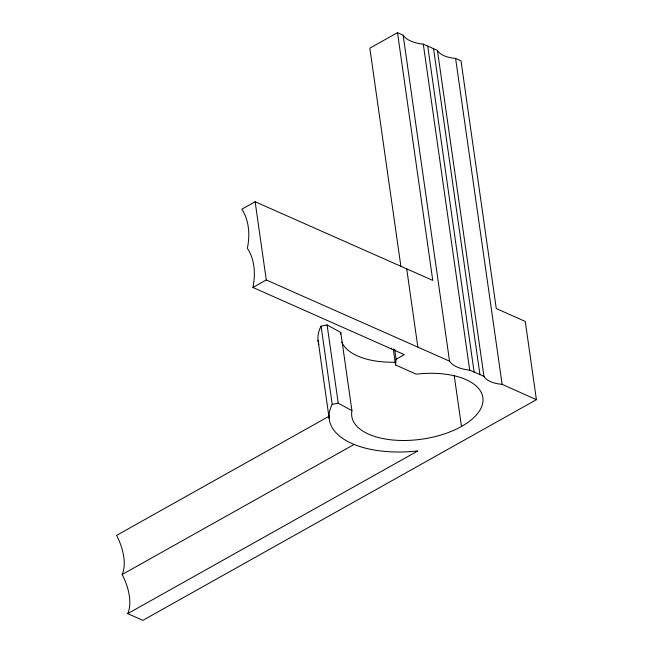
<?xml version="1.0" encoding="UTF-8"?>
<svg xmlns="http://www.w3.org/2000/svg" width="653" height="653" viewBox="0 0 653 653"><rect width="100%" height="100%" fill="white"/><g stroke="black" fill="none" stroke-linecap="round" stroke-linejoin="round"><path stroke-width="0.98" d="M329.283 416.124L116.593 535.387A42.445 22.847 60.7 0 1 122.16 574.509A42.445 22.847 60.7 0 1 127.727 613.632L417.847 450.945L417.349 451.003A88.914 43.784 -8.1 0 1 331.708 405.374L332.214 404.403L338.23 403.162L351.926 410.696A66.206 32.601 -8.1 0 0 413.047 440.13A66.206 32.601 -8.1 0 0 482.991 400.909A66.206 32.601 -8.1 0 0 417.291 374.047L416.222 374.169L395.538 364.994L396.093 359.272L394.665 349.241M396.093 359.272L404.297 354.652L391.253 348.841L391.384 348.131M351.926 410.696L340.793 332.459L327.096 324.925L321.08 326.165L320.574 327.129A88.914 43.784 -8.1 0 0 318.901 344.506M127.727 613.632L142.868 620.35L536.407 399.677L525.273 321.439L496.264 308.559L461.002 60.802L455.59 58.411A29.777 14.668 -8.1 0 1 437.42 50.403L423.299 44.135A35.499 17.476 -8.1 0 1 403.146 35.164L397.497 32.65L369.827 48.175L400.934 266.726M397.497 32.65L432.759 280.406L255.135 201.736L241.806 209.229A54.55 37.311 -66.1 0 1 247.373 248.352A54.55 37.311 -66.1 0 1 252.94 287.467L391.253 348.841M252.94 287.467L266.277 279.974L449.542 361.166A35.499 17.476 -8.1 0 0 469.695 370.137L483.946 376.324A29.777 14.668 -8.1 0 0 502.116 384.339L536.407 399.677M122.16 574.509L354.432 444.26M455.59 58.411L502.116 384.339M437.42 50.403L483.946 376.324M433.559 48.697L479.955 374.7M427.731 46.11L474.127 372.112M423.299 44.135L469.695 370.137M454.186 375.328L461.467 426.491M403.146 35.164L449.542 361.166M406.705 268.807L417.838 347.045M393.261 348.947L395.538 364.994M327.096 324.925L338.23 403.162M321.08 326.165L332.214 404.403M318.052 340.286L329.185 418.524M255.135 201.736L266.277 279.974M395.767 362.203A66.206 32.601 -8.1 0 1 341.739 341.984M340.556 334.091A66.206 32.601 -8.1 0 1 340.793 332.459"/></g></svg>
